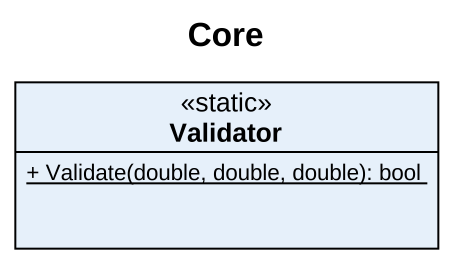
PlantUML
@startuml
title Core
hide circle
hide empty members
skinparam classAttributeIconSize 0
class Validator <<static>> {
  {static} + Validate(double, double, double): bool
}
@enduml
